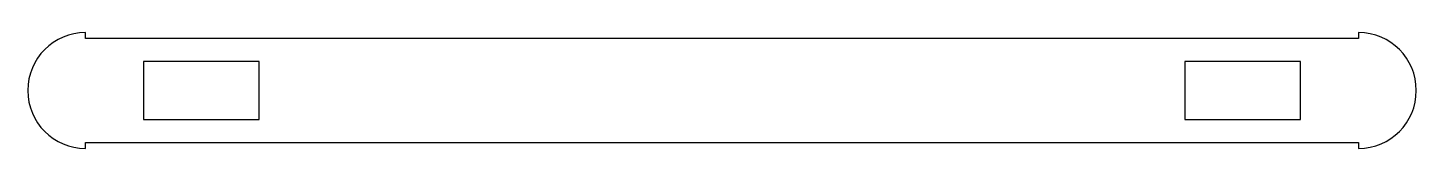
# Model space of a CAD drawing. Header units: millimetres. Extents: x -553 to 647, y -50 to 50.
import ezdxf

# ---------------------------------------------------------------- set-up
doc = ezdxf.new("R2010")
doc.units = ezdxf.units.MM

msp = doc.modelspace()

# ---------------------------------------------------------------- linework, layer by layer
at = {"color": 7, "linetype": 'Continuous', "lineweight": 25}
for p, q in [((-502.8, 44.9), (-502.8, 50)), ((597.4, 50), (597.4, 44.9)), ((597.4, 44.9), (-502.8, 44.9)), ((-352.7, 25), (-452.7, 25)), ((-452.7, 25), (-452.7, -25)), ((-352.7, -25), (-352.7, 25)), ((547.3, 25), (447.3, 25)), ((447.3, 25), (447.3, -25)), ((547.3, -25), (547.3, 25)), ((-452.7, -25), (-352.7, -25)), ((447.3, -25), (547.3, -25)), ((-502.8, -44.9), (597.4, -44.9)), ((-502.8, -50), (-502.8, -44.9)), ((597.4, -44.9), (597.4, -50))]:
    msp.add_line(p, q, dxfattribs=at)
for centre, start, end in [((-502.7, 0), 90.1146, 269.8854), ((597.3, 0), 270.1146, 89.8854)]:
    msp.add_arc(centre, 50, start, end, dxfattribs=at)

doc.saveas('drawing.dxf')
